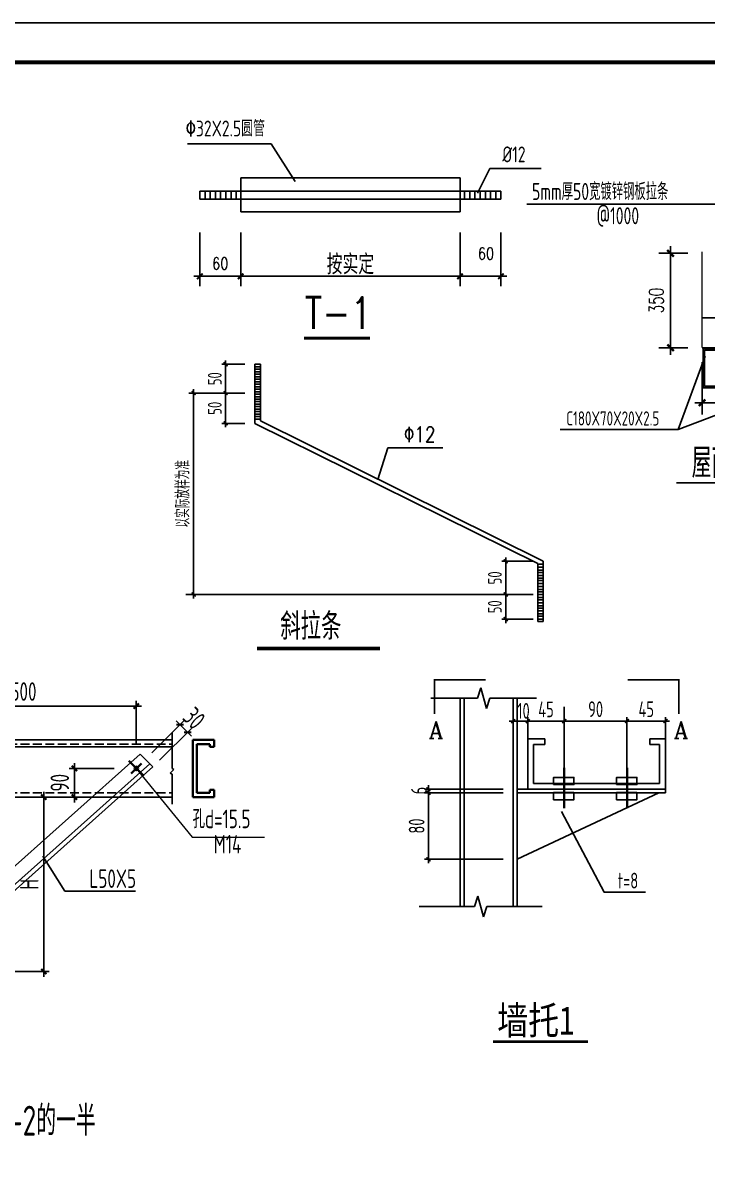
# Model space of a CAD drawing. Extents: x 14475413 to 15955882, y -732572 to -282951.
# Drawn here: x 15846025 to 15863393, y -496012 to -466825 of the extents above; entities that cross this region are included whole.
import ezdxf
from ezdxf.enums import TextEntityAlignment as Align

# ---------------------------------------------------------------- set-up
doc = ezdxf.new("R2010")
doc.units = 0
doc.header["$LTSCALE"] = 1000
doc.header["$MEASUREMENT"] = 0
doc.linetypes.add('3', pattern=[19, 15, -1.5, 1, -1.5])
doc.linetypes.add('DASH', pattern=[0.35, 0.25, -0.1])
for name, color, linetype in [('03', 3, 'Continuous'), ('1', 7, 'Continuous'), ('18', 2, 'Continuous'), ('2', 2, 'Continuous'), ('35', 253, 'Continuous'), ('3T_WOOD', 21, 'Continuous'), ('C型钢', 6, 'Continuous'), ('dim', 7, 'Continuous'), ('HYTK-GK', 7, 'Continuous'), ('OTHER', 7, 'Continuous'), ('PUB_DIM', 3, 'Continuous'), ('PUB_TEXT', 7, 'Continuous'), ('PUB_TEXT @ 1', 7, 'Continuous'), ('TEXT', 7, 'Continuous'), ('TK', 4, 'Continuous'), ('图层1', 8, 'Continuous')]:
    doc.layers.add(name, color=color, linetype=linetype)
for name, color, linetype, lineweight in [('10', 7, 'Continuous', 35), ('14', 2, 'Continuous', 35), ('螺栓孔标注', 9, 'Continuous', 18)]:
    doc.layers.add(name, color=color, linetype=linetype, lineweight=lineweight)
doc.styles.add('-宋体', font='', dxfattribs={"width": 0.8})
doc.styles.add('_HZDX', font='txt.shx', dxfattribs={"width": 0.8, "bigfont": 'HZDX.shx'})
doc.styles.add('_HZTXT', font='txt.shx', dxfattribs={"width": 0.8, "bigfont": 'hztxt.shx'})
doc.styles.add('COMP', font='COMPLEX.shx', dxfattribs={"bigfont": 'hztxt'})
doc.styles.add('DIM_FONT', font='SIMPLEX', dxfattribs={"width": 0.7, "bigfont": 'GBCBIG'})
doc.styles.add('TSSD_Dimension', font='Tssdeng.shx', dxfattribs={"width": 0.7, "bigfont": 'hztxt.shx'})
doc.styles.add('TSSD_Label', font='tssdeng.shx', dxfattribs={"width": 0.7, "bigfont": 'hztxt.shx'})
doc.styles.add('TSSD_REIN', font='tssdeng.shx', dxfattribs={"width": 0.7, "bigfont": 'tssdchn.shx'})
doc.styles.get('-宋体').set_extended_font_data('SimSun')
doc.dimstyles.new('dimn', dxfattribs={"dimtxt": 300, "dimasz": 1, "dimexe": 250, "dimexo": 300, "dimgap": 150, "dimtad": 1, "dimdec": 0, "dimzin": 0, "dimdsep": 46, "dimtxsty": 'DIM_FONT', "dimblk": '_DIMX', "dimcen": 0, "dimdle": 100, "dimclrt": 7, "dimadec": 1, "dimazin": 0, "dimtfac": 1, "dimtdec": 0, "dimtix": 1, "dimtmove": 2, "dimatfit": 3, "dimldrblk": 'ARCHTICK', "dimfxl": 0, "dimtolj": 1, "dimtzin": 0, "dimarcsym": 0})
doc.dimstyles.new('TSSD_200_200', dxfattribs={"dimtxt": 700, "dimasz": 200, "dimexe": 200, "dimexo": 500, "dimgap": 200, "dimtad": 1, "dimdec": 0, "dimzin": 0, "dimdsep": 46, "dimtxsty": 'TSSD_Dimension', "dimblk": 'ARCHTICK', "dimblk1": 'ARCHTICK', "dimblk2": 'ARCHTICK', "dimcen": 0, "dimdle": 200, "dimclrt": 7, "dimadec": 0, "dimazin": 0, "dimtfac": 1, "dimtdec": 0, "dimtix": 1, "dimtmove": 2, "dimatfit": 3, "dimfxl": 0, "dimtolj": 1, "dimtzin": 0, "dimarcsym": 0})
doc.dimstyles.new('TSSD_20_100', dxfattribs={"dimtxt": 350, "dimasz": 100, "dimexe": 100, "dimexo": 250, "dimgap": 100, "dimtad": 1, "dimdec": 0, "dimlfac": 0.2, "dimzin": 0, "dimdsep": 46, "dimtxsty": 'TSSD_Dimension', "dimblk": 'ARCHTICK', "dimblk1": 'ARCHTICK', "dimblk2": 'ARCHTICK', "dimcen": 0, "dimdle": 100, "dimclrt": 7, "dimadec": 0, "dimazin": 0, "dimtfac": 1, "dimtdec": 0, "dimtix": 1, "dimtmove": 2, "dimatfit": 3, "dimfxl": 0, "dimtolj": 1, "dimtzin": 0, "dimarcsym": 0})

# ---------------------------------------------------------------- blocks, each defined once
blk = doc.blocks.new('_ArchTick')
at = {"color": 0, "linetype": 'ByBlock', "const_width": 0.4}
blk.add_lwpolyline([(-0.5, -0.5), (0.5, 0.5)], dxfattribs=at)
blk = doc.blocks.new('*D374')
at = {"layer": 'Defpoints', "color": 0}
for p in [(8089875, 20789431), (8083496, 20788004), (8089875, 20788004)]:
    blk.add_point(p, dxfattribs=at)
at = {"layer": 'dim', "color": 0, "lineweight": -2}
for p, q in [((8083346, 20789431), (8090025, 20789431)), ((8083496, 20788379), (8083496, 20789581)), ((8089875, 20788379), (8089875, 20789581))]:
    blk.add_line(p, q, dxfattribs=at)
at = {"layer": 'dim', "color": 0, "lineweight": -2, "xscale": 150, "yscale": 150, "zscale": 150, "rotation": 180}
blk.add_blockref('_ArchTick', (8083496, 20789431), dxfattribs=at)
at = {"layer": 'dim', "color": 0, "lineweight": -2, "xscale": 150, "yscale": 150, "zscale": 150}
blk.add_blockref('_ArchTick', (8089875, 20789431), dxfattribs=at)
at = {"layer": 'dim', "color": 7, "insert": (8086685, 20789844), "char_height": 525, "attachment_point": 5, "style": 'TSSD_Dimension'}
blk.add_mtext('\\A1;500', dxfattribs=at)
blk = doc.blocks.new('*D375')
at = {"layer": 'Defpoints', "color": 0}
for p in [(8091327, 20788692), (8090054, 20787848), (8090269, 20787634)]:
    blk.add_point(p, dxfattribs=at)
at = {"layer": 'dim', "color": 0, "lineweight": -2}
for p, q in [((8090319, 20788114), (8091218, 20789013)), ((8091112, 20788906), (8091006, 20789013)), ((8090534, 20787899), (8091433, 20788798)), ((8091112, 20788906), (8091327, 20788692)), ((8091327, 20788692), (8091433, 20788585))]:
    blk.add_line(p, q, dxfattribs=at)
at = {"layer": 'dim', "color": 0, "lineweight": -2, "xscale": 150, "yscale": 150, "zscale": 150}
for p, rotation in [((8091112, 20788906), 315), ((8091327, 20788692), 135)]:
    blk.add_blockref('_ArchTick', p, dxfattribs=dict(at, rotation=rotation))
at = {"layer": 'dim', "color": 7, "insert": (8091511, 20789091), "char_height": 525, "attachment_point": 5, "rotation": 315, "style": 'TSSD_Dimension'}
blk.add_mtext('\\A1;30', dxfattribs=at)
blk = doc.blocks.new('*D376')
at = {"layer": 'Defpoints', "color": 0}
for p in [(8089622, 20787669), (8088125, 20786859), (8089622, 20786859)]:
    blk.add_point(p, dxfattribs=at)
at = {"layer": 'dim', "color": 0, "lineweight": -2}
for p, q in [((8088125, 20787819), (8088125, 20786709)), ((8089247, 20787669), (8087975, 20787669)), ((8089247, 20786859), (8087975, 20786859))]:
    blk.add_line(p, q, dxfattribs=at)
at = {"layer": 'dim', "color": 0, "lineweight": -2, "xscale": 150, "yscale": 150, "zscale": 150}
for p, rotation in [((8088125, 20787669), 90), ((8088125, 20786859), 270)]:
    blk.add_blockref('_ArchTick', p, dxfattribs=dict(at, rotation=rotation))
at = {"layer": 'dim', "color": 7, "insert": (8087712, 20787264), "char_height": 525, "attachment_point": 5, "rotation": 90, "style": 'TSSD_Dimension'}
blk.add_mtext('\\A1;90', dxfattribs=at)
blk = doc.blocks.new('*D380')
at = {"layer": 'Defpoints', "color": 0}
for p in [(8084560, 20786859), (8084560, 20781924), (8087261, 20781924)]:
    blk.add_point(p, dxfattribs=at)
at = {"layer": 'dim', "color": 0, "lineweight": -2}
for p, q in [((8084935, 20786859), (8087411, 20786859)), ((8087261, 20787009), (8087261, 20781774)), ((8084935, 20781924), (8087411, 20781924))]:
    blk.add_line(p, q, dxfattribs=at)
at = {"layer": 'dim', "color": 0, "lineweight": -2, "xscale": 150, "yscale": 150, "zscale": 150}
for p, rotation in [((8087261, 20786859), 90), ((8087261, 20781924), 270)]:
    blk.add_blockref('_ArchTick', p, dxfattribs=dict(at, rotation=rotation))
at = {"layer": 'dim', "color": 7, "insert": (8086849, 20784391), "char_height": 525, "attachment_point": 5, "rotation": 90, "style": 'TSSD_Dimension'}
blk.add_mtext('\\A1;H', dxfattribs=at)
blk = doc.blocks.new('*D393')
at = {"layer": 'Defpoints', "color": 0}
for p in [(15859767, -484556), (15859767, -486159), (15861361, -486159)]:
    blk.add_point(p, dxfattribs=at)
at = {"layer": 'PUB_DIM', "color": 0, "lineweight": -2}
for p, q in [((15859767, -485909), (15859767, -484456)), ((15861361, -485909), (15861361, -484456)), ((15861461, -484556), (15859667, -484556))]:
    blk.add_line(p, q, dxfattribs=at)
at = {"layer": 'PUB_DIM', "color": 0, "lineweight": -2, "xscale": 100, "yscale": 100, "zscale": 100, "rotation": 180}
blk.add_blockref('_ArchTick', (15859767, -484556), dxfattribs=at)
at = {"layer": 'PUB_DIM', "color": 0, "lineweight": -2, "xscale": 100, "yscale": 100, "zscale": 100}
blk.add_blockref('_ArchTick', (15861361, -484556), dxfattribs=at)
at = {"layer": 'PUB_DIM', "color": 7, "insert": (15860564, -484256), "char_height": 400, "attachment_point": 5, "style": 'TSSD_Dimension'}
blk.add_mtext('\\A1;90', dxfattribs=at)
blk = doc.blocks.new('*D394')
at = {"layer": 'Defpoints', "color": 0}
for p in [(15861361, -484556), (15861361, -486159), (15862339, -486159)]:
    blk.add_point(p, dxfattribs=at)
at = {"layer": 'PUB_DIM', "color": 0, "lineweight": -2}
for p, q in [((15861361, -485909), (15861361, -484456)), ((15862339, -485909), (15862339, -484456)), ((15862439, -484556), (15861261, -484556))]:
    blk.add_line(p, q, dxfattribs=at)
at = {"layer": 'PUB_DIM', "color": 0, "lineweight": -2, "xscale": 100, "yscale": 100, "zscale": 100, "rotation": 180}
blk.add_blockref('_ArchTick', (15861361, -484556), dxfattribs=at)
at = {"layer": 'PUB_DIM', "color": 0, "lineweight": -2, "xscale": 100, "yscale": 100, "zscale": 100}
blk.add_blockref('_ArchTick', (15862339, -484556), dxfattribs=at)
at = {"layer": 'PUB_DIM', "color": 7, "insert": (15861850, -484256), "char_height": 400, "attachment_point": 5, "style": 'TSSD_Dimension'}
blk.add_mtext('\\A1;45', dxfattribs=at)
blk = doc.blocks.new('*D395')
at = {"layer": 'Defpoints', "color": 0}
for p in [(15858472, -484561), (15858472, -485419), (15858844, -485419)]:
    blk.add_point(p, dxfattribs=at)
at = {"layer": 'PUB_DIM', "color": 0, "lineweight": -2}
for p, q in [((15858472, -485169), (15858472, -484461)), ((15858844, -485169), (15858844, -484461)), ((15858944, -484561), (15858372, -484561))]:
    blk.add_line(p, q, dxfattribs=at)
at = {"layer": 'PUB_DIM', "color": 0, "lineweight": -2, "xscale": 100, "yscale": 100, "zscale": 100, "rotation": 180}
blk.add_blockref('_ArchTick', (15858472, -484561), dxfattribs=at)
at = {"layer": 'PUB_DIM', "color": 0, "lineweight": -2, "xscale": 100, "yscale": 100, "zscale": 100}
blk.add_blockref('_ArchTick', (15858844, -484561), dxfattribs=at)
at = {"layer": 'PUB_DIM', "color": 7, "insert": (15858733, -484298), "char_height": 400, "attachment_point": 5, "style": 'TSSD_Dimension'}
blk.add_mtext('\\A1;10', dxfattribs=at)
blk = doc.blocks.new('*D396')
at = {"layer": 'Defpoints', "color": 0}
for p in [(15858844, -484561), (15858844, -485419), (15859767, -485419)]:
    blk.add_point(p, dxfattribs=at)
at = {"layer": 'PUB_DIM', "color": 0, "lineweight": -2}
for p, q in [((15858844, -485169), (15858844, -484461)), ((15859767, -485169), (15859767, -484461)), ((15859867, -484561), (15858744, -484561))]:
    blk.add_line(p, q, dxfattribs=at)
at = {"layer": 'PUB_DIM', "color": 0, "lineweight": -2, "xscale": 100, "yscale": 100, "zscale": 100, "rotation": 180}
blk.add_blockref('_ArchTick', (15858844, -484561), dxfattribs=at)
at = {"layer": 'PUB_DIM', "color": 0, "lineweight": -2, "xscale": 100, "yscale": 100, "zscale": 100}
blk.add_blockref('_ArchTick', (15859767, -484561), dxfattribs=at)
at = {"layer": 'PUB_DIM', "color": 7, "insert": (15859305, -484261), "char_height": 400, "attachment_point": 5, "style": 'TSSD_Dimension'}
blk.add_mtext('\\A1;45', dxfattribs=at)
blk = doc.blocks.new('*D401')
at = {"layer": 'Defpoints', "color": 0}
for p in [(15856320, -486381), (15858468, -486289), (15858468, -486381)]:
    blk.add_point(p, dxfattribs=at)
at = {"layer": 'PUB_DIM', "color": 0, "lineweight": -2}
for p, q in [((15856320, -486289), (15856320, -486189)), ((15858218, -486289), (15856220, -486289)), ((15858218, -486381), (15856220, -486381)), ((15856320, -486289), (15856320, -486381)), ((15856320, -486381), (15856320, -486481))]:
    blk.add_line(p, q, dxfattribs=at)
at = {"layer": 'PUB_DIM', "color": 0, "lineweight": -2, "xscale": 100, "yscale": 100, "zscale": 100}
for p, rotation in [((15856320, -486289), 270), ((15856320, -486381), 90)]:
    blk.add_blockref('_ArchTick', p, dxfattribs=dict(at, rotation=rotation))
at = {"layer": 'PUB_DIM', "color": 7, "insert": (15856079, -486323), "char_height": 400, "attachment_point": 5, "rotation": 90, "style": 'TSSD_Dimension'}
blk.add_mtext('\\A1;6', dxfattribs=at)
blk = doc.blocks.new('*D402')
at = {"layer": 'Defpoints', "color": 0}
for p in [(15858468, -486381), (15856320, -488068), (15858468, -488068)]:
    blk.add_point(p, dxfattribs=at)
at = {"layer": 'PUB_DIM', "color": 0, "lineweight": -2}
for p, q in [((15858218, -486381), (15856220, -486381)), ((15856320, -486281), (15856320, -488168)), ((15858218, -488068), (15856220, -488068))]:
    blk.add_line(p, q, dxfattribs=at)
at = {"layer": 'PUB_DIM', "color": 0, "lineweight": -2, "xscale": 100, "yscale": 100, "zscale": 100}
for p, rotation in [((15856320, -486381), 90), ((15856320, -488068), 270)]:
    blk.add_blockref('_ArchTick', p, dxfattribs=dict(at, rotation=rotation))
at = {"layer": 'PUB_DIM', "color": 7, "insert": (15856020, -487224), "char_height": 400, "attachment_point": 5, "rotation": 90, "style": 'TSSD_Dimension'}
blk.add_mtext('\\A1;80', dxfattribs=at)
blk = doc.blocks.new('*D512')
at = {"layer": 'Defpoints', "color": 0}
for p in [(15851170, -475495), (15851912, -475495), (15851912, -476226)]:
    blk.add_point(p, dxfattribs=at)
at = {"layer": 'PUB_DIM', "color": 0, "lineweight": -2}
for p, q in [((15851170, -476326), (15851170, -475395)), ((15851662, -475495), (15851070, -475495)), ((15851662, -476226), (15851070, -476226))]:
    blk.add_line(p, q, dxfattribs=at)
at = {"layer": 'PUB_DIM', "color": 0, "lineweight": -2, "xscale": 100, "yscale": 100, "zscale": 100}
for p, rotation in [((15851170, -475495), 90), ((15851170, -476226), 270)]:
    blk.add_blockref('_ArchTick', p, dxfattribs=dict(at, rotation=rotation))
at = {"layer": 'PUB_DIM', "color": 7, "insert": (15850895, -475861), "char_height": 350, "attachment_point": 5, "rotation": 90, "style": 'TSSD_Dimension'}
blk.add_mtext('\\A1;50', dxfattribs=at)
blk = doc.blocks.new('*D513')
at = {"layer": 'Defpoints', "color": 0}
for p in [(15851170, -476226), (15851912, -476226), (15851912, -476995)]:
    blk.add_point(p, dxfattribs=at)
at = {"layer": 'PUB_DIM', "color": 0, "lineweight": -2}
for p, q in [((15851662, -476226), (15851070, -476226)), ((15851170, -477095), (15851170, -476126)), ((15851662, -476995), (15851070, -476995))]:
    blk.add_line(p, q, dxfattribs=at)
at = {"layer": 'PUB_DIM', "color": 0, "lineweight": -2, "xscale": 100, "yscale": 100, "zscale": 100}
for p, rotation in [((15851170, -476226), 90), ((15851170, -476995), 270)]:
    blk.add_blockref('_ArchTick', p, dxfattribs=dict(at, rotation=rotation))
at = {"layer": 'PUB_DIM', "color": 7, "insert": (15850895, -476611), "char_height": 350, "attachment_point": 5, "rotation": 90, "style": 'TSSD_Dimension'}
blk.add_mtext('\\A1;50', dxfattribs=at)
blk = doc.blocks.new('*D514')
at = {"layer": 'Defpoints', "color": 0}
for p in [(15858281, -480499), (15859232, -480499), (15859232, -481341)]:
    blk.add_point(p, dxfattribs=at)
at = {"layer": 'PUB_DIM', "color": 0, "lineweight": -2}
for p, q in [((15858281, -481441), (15858281, -480399)), ((15858982, -480499), (15858181, -480499)), ((15858982, -481341), (15858181, -481341))]:
    blk.add_line(p, q, dxfattribs=at)
at = {"layer": 'PUB_DIM', "color": 0, "lineweight": -2, "xscale": 100, "yscale": 100, "zscale": 100}
for p, rotation in [((15858281, -480499), 90), ((15858281, -481341), 270)]:
    blk.add_blockref('_ArchTick', p, dxfattribs=dict(at, rotation=rotation))
at = {"layer": 'PUB_DIM', "color": 7, "insert": (15858006, -480920), "char_height": 350, "attachment_point": 5, "rotation": 90, "style": 'TSSD_Dimension'}
blk.add_mtext('\\A1;50', dxfattribs=at)
blk = doc.blocks.new('*D515')
at = {"layer": 'Defpoints', "color": 0}
for p in [(15858281, -481341), (15859232, -481341), (15859232, -481968)]:
    blk.add_point(p, dxfattribs=at)
at = {"layer": 'PUB_DIM', "color": 0, "lineweight": -2}
for p, q in [((15858281, -482068), (15858281, -481241)), ((15858982, -481341), (15858181, -481341)), ((15858982, -481968), (15858181, -481968))]:
    blk.add_line(p, q, dxfattribs=at)
at = {"layer": 'PUB_DIM', "color": 0, "lineweight": -2, "xscale": 100, "yscale": 100, "zscale": 100}
for p, rotation in [((15858281, -481341), 90), ((15858281, -481968), 270)]:
    blk.add_blockref('_ArchTick', p, dxfattribs=dict(at, rotation=rotation))
at = {"layer": 'PUB_DIM', "color": 7, "insert": (15858006, -481655), "char_height": 350, "attachment_point": 5, "rotation": 90, "style": 'TSSD_Dimension'}
blk.add_mtext('\\A1;50', dxfattribs=at)
blk = doc.blocks.new('*D516')
at = {"layer": 'Defpoints', "color": 0}
for p in [(15850358, -476226), (15851330, -476226), (15851330, -481341)]:
    blk.add_point(p, dxfattribs=at)
at = {"layer": 'PUB_DIM', "color": 0, "lineweight": -2}
for p, q in [((15851080, -476226), (15850258, -476226)), ((15850358, -481441), (15850358, -476126)), ((15851080, -481341), (15850258, -481341))]:
    blk.add_line(p, q, dxfattribs=at)
at = {"layer": 'PUB_DIM', "color": 0, "lineweight": -2, "xscale": 100, "yscale": 100, "zscale": 100}
for p, rotation in [((15850358, -476226), 90), ((15850358, -481341), 270)]:
    blk.add_blockref('_ArchTick', p, dxfattribs=dict(at, rotation=rotation))
at = {"layer": 'PUB_DIM', "color": 7, "insert": (15850081, -478784), "char_height": 350, "attachment_point": 5, "rotation": 90, "style": 'TSSD_Dimension'}
blk.add_mtext('\\A1;以实际放样为准', dxfattribs=at)
blk = doc.blocks.new('_DIMX')
blk.add_line((-150, 0), (150, 0))
at = {"const_width": 50}
blk.add_lwpolyline([(-70, -70), (70, 70)], dxfattribs=at)
blk = doc.blocks.new('Q3423Q42423423423')
at = {"linetype": 'Continuous'}
for p, q in [((1609839, 145654), (1610298, 146582)), ((1600858, 146235), (1609172, 146235)), ((1600858, 146235), (1600858, 144944)), ((1609172, 146235), (1609172, 144944)), ((1599310, 145728), (1610722, 145728)), ((1599310, 145728), (1599310, 145419)), ((1599507, 145728), (1599507, 145419)), ((1599704, 145728), (1599704, 145419)), ((1599901, 145728), (1599901, 145419)), ((1600098, 145728), (1600098, 145419)), ((1600295, 145728), (1600295, 145419)), ((1600492, 145728), (1600492, 145419)), ((1600689, 145728), (1600689, 145419)), ((1609343, 145728), (1609343, 145419)), ((1609540, 145728), (1609540, 145419)), ((1609737, 145728), (1609737, 145419)), ((1609934, 145728), (1609934, 145419)), ((1610131, 145728), (1610131, 145419)), ((1610328, 145728), (1610328, 145419)), ((1610525, 145728), (1610525, 145419)), ((1610722, 145728), (1610722, 145419)), ((1599310, 145419), (1610722, 145419)), ((1600858, 144944), (1609172, 144944))]:
    blk.add_line(p, q, dxfattribs=at)
at = {"layer": '1', "color": 7, "linetype": 'Continuous', "const_width": 112}
blk.add_lwpolyline([(1603253, 140149), (1605757, 140149)], dxfattribs=at)
at = {"layer": 'PUB_DIM'}
for p, q in [((1599310, 144162), (1599310, 142123)), ((1600859, 144162), (1600859, 142123)), ((1600859, 144162), (1600859, 142123)), ((1609172, 144162), (1609172, 142123)), ((1609172, 144162), (1609172, 142123)), ((1610722, 144162), (1610722, 142123)), ((1599311, 142498), (1600857, 142498)), ((1600859, 142498), (1609172, 142498)), ((1609174, 142498), (1610720, 142498))]:
    blk.add_line(p, q, dxfattribs=at)
at = {"layer": 'PUB_TEXT', "linetype": 'Continuous'}
blk.add_line((1610298, 146582), (1612249, 146582), dxfattribs=at)
at = {"layer": '图层1', "color": 2}
for p, q in [((1602011, 147523), (1598838, 147523)), ((1602922, 146092), (1602011, 147523))]:
    blk.add_line(p, q, dxfattribs=at)
at = {"layer": 'PUB_DIM', "rotation": 180}
for name, p, xscale, yscale, zscale in [('_DIMX', (1599310, 142498), 1.5, 1.5, 1.5), ('_ArchTick', (1600859, 142498), 150, 150, 150), ('_DIMX', (1609172, 142498), 1.5, 1.5, 1.5)]:
    blk.add_blockref(name, p, dxfattribs=dict(at, xscale=xscale, yscale=yscale, zscale=zscale))
at = {"layer": 'PUB_DIM'}
for name, p, xscale, yscale, zscale in [('_DIMX', (1600859, 142498), 1.5, 1.5, 1.5), ('_ArchTick', (1609172, 142498), 150, 150, 150), ('_DIMX', (1610722, 142498), 1.5, 1.5, 1.5)]:
    blk.add_blockref(name, p, dxfattribs=dict(at, xscale=xscale, yscale=yscale, zscale=zscale))
at = {"layer": '1', "color": 7, "linetype": 'Continuous', "style": '_HZDX', "width": 0.8}
blk.add_text('T-1', height=1200, dxfattribs=at).set_placement((1603287, 140506))
at = {"layer": 'PUB_DIM', "color": 7, "attachment_point": 5, "style": '_HZTXT'}
for s, insert, char_height in [('\\A1;按实定', (1605016, 142948), 750), ('\\A1;60', (1610154, 143358), 450), ('\\A1;60', (1600084, 142980), 450)]:
    blk.add_mtext(s, dxfattribs=dict(at, insert=insert, char_height=char_height))
at = {"layer": 'PUB_TEXT @ 1', "style": 'TSSD_Label', "width": 0.75}
for s, p in [('\x8232X2.5圆管', (1598777, 147802)), ('%%C12', (1610775, 146820))]:
    blk.add_text(s, height=600, dxfattribs=at).set_placement(p)
blk = doc.blocks.new('*D384')
at = {"layer": 'Defpoints', "color": 0}
for p in [(5197911, 18063053), (5200137, 18063053), (5197911, 18061714)]:
    blk.add_point(p, dxfattribs=at)
at = {"layer": 'PUB_DIM', "color": 0, "lineweight": -2}
for p, q in [((5198361, 18063053), (5200512, 18063053)), ((5200137, 18061716), (5200137, 18063052)), ((5198361, 18061714), (5200512, 18061714))]:
    blk.add_line(p, q, dxfattribs=at)
at = {"layer": 'PUB_DIM', "color": 0, "lineweight": -2, "xscale": 1.5, "yscale": 1.5, "zscale": 1.5}
for p, rotation in [((5200137, 18063053), 90), ((5200137, 18061714), 270)]:
    blk.add_blockref('_DIMX', p, dxfattribs=dict(at, rotation=rotation))
at = {"layer": 'PUB_DIM', "color": 7, "insert": (5199687, 18062384), "char_height": 450, "attachment_point": 5, "rotation": 90, "style": 'DIM_FONT'}
blk.add_mtext('\\A1;180', dxfattribs=at)
blk = doc.blocks.new('*D385')
at = {"layer": 'Defpoints', "color": 0}
for p in [(5198383, 18065167), (5197911, 18063053), (5198383, 18063053)]:
    blk.add_point(p, dxfattribs=at)
at = {"layer": 'PUB_DIM', "color": 0, "lineweight": -2}
for p, q in [((5197911, 18063503), (5197911, 18065542)), ((5198383, 18063503), (5198383, 18065542)), ((5197909, 18065167), (5197908, 18065167)), ((5197911, 18065167), (5198383, 18065167)), ((5198385, 18065167), (5198386, 18065167))]:
    blk.add_line(p, q, dxfattribs=at)
at = {"layer": 'PUB_DIM', "color": 0, "lineweight": -2, "xscale": 1.5, "yscale": 1.5, "zscale": 1.5}
blk.add_blockref('_DIMX', (5197911, 18065167), dxfattribs=at)
at = {"layer": 'PUB_DIM', "color": 0, "lineweight": -2, "xscale": 1.5, "yscale": 1.5, "zscale": 1.5, "rotation": 180}
blk.add_blockref('_DIMX', (5198383, 18065167), dxfattribs=at)
at = {"layer": 'PUB_DIM', "color": 7, "insert": (5198147, 18065617), "char_height": 450, "attachment_point": 5, "style": 'DIM_FONT'}
blk.add_mtext('\\A1;60', dxfattribs=at)
blk = doc.blocks.new('*D386')
at = {"layer": 'Defpoints', "color": 0}
for p in [(5193139, 18064717), (5192139, 18061714), (5193139, 18061714)]:
    blk.add_point(p, dxfattribs=at)
at = {"layer": 'PUB_DIM', "color": 0, "lineweight": -2}
for p, q in [((5192689, 18064717), (5191764, 18064717)), ((5192139, 18064715), (5192139, 18061716)), ((5192689, 18061714), (5191764, 18061714))]:
    blk.add_line(p, q, dxfattribs=at)
at = {"layer": 'PUB_DIM', "color": 0, "lineweight": -2, "xscale": 1.5, "yscale": 1.5, "zscale": 1.5}
for p, rotation in [((5192139, 18064717), 90), ((5192139, 18061714), 270)]:
    blk.add_blockref('_DIMX', p, dxfattribs=dict(at, rotation=rotation))
at = {"layer": 'PUB_DIM', "color": 7, "insert": (5191689, 18063216), "char_height": 450, "attachment_point": 5, "rotation": 90, "style": 'DIM_FONT'}
blk.add_mtext('\\A1;350', dxfattribs=at)
blk = doc.blocks.new('*D387')
at = {"layer": 'Defpoints', "color": 0}
for p in [(5193139, 18061714), (5197911, 18061714), (5197911, 18059972)]:
    blk.add_point(p, dxfattribs=at)
at = {"layer": 'PUB_DIM', "color": 0, "lineweight": -2}
for p, q in [((5193139, 18061264), (5193139, 18059597)), ((5197911, 18061264), (5197911, 18059597)), ((5193140, 18059972), (5197909, 18059972))]:
    blk.add_line(p, q, dxfattribs=at)
at = {"layer": 'PUB_DIM', "color": 0, "lineweight": -2, "xscale": 1.5, "yscale": 1.5, "zscale": 1.5, "rotation": 180}
blk.add_blockref('_DIMX', (5193139, 18059972), dxfattribs=at)
at = {"layer": 'PUB_DIM', "color": 0, "lineweight": -2, "xscale": 1.5, "yscale": 1.5, "zscale": 1.5}
blk.add_blockref('_DIMX', (5197911, 18059972), dxfattribs=at)
at = {"layer": 'PUB_DIM', "color": 7, "insert": (5195525, 18060422), "char_height": 450, "attachment_point": 5, "style": 'DIM_FONT'}
blk.add_mtext('\\A1;600', dxfattribs=at)
blk = doc.blocks.new('GeYuanFrame_50455578', base_point=(20.09, 4.53))
at = {"layer": 'TK'}
blk.add_lwpolyline([(20.09, 4.53), (20.09, 598.53), (861.09, 598.53), (861.09, 4.53)], close=True, dxfattribs=at)
at = {"layer": 'TK', "const_width": 1}
blk.add_lwpolyline([(45.09, 588.53), (851.09, 588.53), (851.09, 14.53), (45.09, 14.53)], close=True, dxfattribs=at)
blk = doc.blocks.new('324231423423')
at = {"layer": '10', "color": 253}
for p, q in [((8089659.94, 20787884.29), (8090089.83, 20787454.39)), ((8090018.18, 20787812.64), (8089731.58, 20787526.05))]:
    blk.add_line(p, q, dxfattribs=at)
at = {"layer": '10'}
blk.add_line((8089925.54, 20787669.34), (8089925.54, 20787669.34), dxfattribs=at)
for start, end in [(0, 180), (180, 0)]:
    blk.add_arc((8089874.88, 20787669.34), 50.66, start, end, dxfattribs=at)
at = {"layer": '14'}
for p, q in [((8091469.71, 20788479.95), (8091469.71, 20786858.72)), ((8092077.67, 20788479.95), (8091469.71, 20788479.95)), ((8091591.3, 20786980.31), (8091591.3, 20788358.37)), ((8091591.3, 20788358.37), (8091956.07, 20788358.37)), ((8091956.07, 20788358.37), (8091956.07, 20788277.3)), ((8092077.67, 20788277.3), (8092077.67, 20788479.95)), ((8091956.07, 20788277.3), (8092077.67, 20788277.3)), ((8092077.67, 20787061.37), (8091956.07, 20787061.37)), ((8091956.07, 20787061.37), (8091956.07, 20786980.31)), ((8092077.67, 20786858.72), (8092077.67, 20787061.37)), ((8091469.71, 20786858.72), (8092077.67, 20786858.72)), ((8091469.71, 20786858.72), (8091469.71, 20786858.72)), ((8091956.07, 20786980.31), (8091591.3, 20786980.31))]:
    blk.add_line(p, q, dxfattribs=at)
at = {"layer": '18'}
for p, q in [((8090888.15, 20788682.61), (8090888.15, 20787669.34)), ((8076103.03, 20788479.95), (8090888.15, 20788479.95)), ((8076103.03, 20788277.3), (8090888.15, 20788277.3)), ((8089989.52, 20788070.59), (8083766.32, 20782525.87)), ((8090347.77, 20787712.33), (8089989.52, 20788070.59)), ((8090261.79, 20787798.32), (8084038.59, 20782253.6)), ((8090347.77, 20787712.33), (8084124.57, 20782167.62)), ((8090938.81, 20787638.93), (8090837.49, 20787537.61)), ((8090837.49, 20787537.61), (8090888.15, 20787507.23)), ((8090888.15, 20787669.34), (8090938.81, 20787638.93)), ((8090888.15, 20787507.23), (8090888.15, 20786656.07)), ((8078213.52, 20786858.72), (8088777.67, 20786858.72)), ((8089494.16, 20786858.72), (8090888.15, 20786858.72))]:
    blk.add_line(p, q, dxfattribs=at)
at = {"layer": '18', "color": 2, "linetype": 'DASH'}
for p, q in [((8076103.03, 20788358.37), (8090888.15, 20788358.37)), ((8076103.03, 20786980.31), (8090888.15, 20786980.31))]:
    blk.add_line(p, q, dxfattribs=at)
at = {"layer": '18', "color": 2, "linetype": '3'}
blk.add_line((8088777.67, 20786858.72), (8089494.16, 20786858.72), dxfattribs=at)
at = {"layer": 'Defpoints', "color": 0, "linetype": 'ByBlock'}
blk.add_point((8090261.79, 20787798.32), dxfattribs=at)
at = {"layer": 'PUB_DIM'}
for p, q in [((8087229.39, 20785183.61, -13375.18), (8087858.92, 20784198.87, -13375.18)), ((8087858.92, 20784198.87, -13375.18), (8089857, 20784198.87, -13375.18))]:
    blk.add_line(p, q, dxfattribs=at)
at = {"layer": '螺栓孔标注', "color": 4}
for p, q in [((8089874.88, 20787669.34), (8091452.7, 20785721.97, 0)), ((8089885.01, 20787669.34), (8089885.01, 20787669.34)), ((8091452.7, 20785721.97, 0), (8093504.75, 20785721.97, 0))]:
    blk.add_line(p, q, dxfattribs=at)
for start, end in [(0, 180), (180, 0)]:
    blk.add_arc((8089874.88, 20787669.34), 10.13, start, end, dxfattribs=at)
at = {"layer": '35', "color": 3, "style": 'TSSD_REIN', "width": 0.7}
blk.add_text('QYC-1为QYC-2的一半', height=844.3927, dxfattribs=at).set_placement((8082239.7, 20777280.88, 22291.97))
at = {"layer": 'TEXT', "style": 'TSSD_REIN', "width": 0.7}
for s, p in [('孔d=15.5', (8091469.15, 20785819.81, 0)), ('M14', (8092064.67, 20785105.33, 0))]:
    blk.add_text(s, height=525, dxfattribs=at).set_placement(p, align=Align.BOTTOM_LEFT)
blk.add_text('L50X5', height=525, dxfattribs=at).set_placement((8088549.43, 20784287.45))
at = {"layer": 'dim'}
dim = blk.add_linear_dim(base=(8089874.88, 20789431.18, 8916.79), p1=(8083495.59, 20788003.72, 8916.79), p2=(8089874.88, 20788003.72, 8916.79), text='500', dimstyle='TSSD_200_200', override={"dimscale": 0.75, "dimlfac": 1.333333}, dxfattribs=at)
dim.commit()
dim.dimension.update_dxf_attribs({"geometry": '*D374', "text_midpoint": (8086685.24, 20789843.68, 8916.79)})
dim = blk.add_aligned_dim(p1=(8090054.01, 20787848.47, 8916.79), p2=(8090268.95, 20787633.52, 8916.79), distance=1496.22, text='30', dimstyle='TSSD_200_200', override={"dimscale": 0.75, "dimlfac": 1.333333}, dxfattribs=at)
dim.commit()
dim.dimension.update_dxf_attribs({"geometry": '*D375', "text_midpoint": (8091511.15, 20789090.66, 8916.79)})
for base, p1, p2, text, picture, middle in [((8088124.82, 20786858.72, 8916.79), (8089621.56, 20787669.34, 8916.79), (8089621.56, 20786858.72, 8916.79), '90', '*D376', (8087712.32, 20787264.03, 8916.79)), ((8087261.4, 20781924.09, 8916.79), (8084559.53, 20786858.72, 8916.79), (8084559.53, 20781924.09, 8916.79), 'H', '*D380', (8086848.9, 20784391.41, 8916.79))]:
    dim = blk.add_linear_dim(base=base, p1=p1, p2=p2, angle=90, text=text, dimstyle='TSSD_200_200', override={"dimscale": 0.75, "dimlfac": 1.333333}, dxfattribs=at)
    dim.commit()
    dim.dimension.update_dxf_attribs({"geometry": picture, "text_midpoint": middle})
blk = doc.blocks.new('w342q414231')
for p, q in [((5192382.2, 18059119.2), (5193235.8, 18061444.4)), ((5197843.7, 18061220.5), (5192382.2, 18059119.2)), ((5192382.2, 18059119.2), (5188639.8, 18059119.2))]:
    blk.add_line(p, q)
for points in [[(5193177.7, 18061682.9), (5193625.4, 18061682.9), (5193625.4, 18061488.6), (5193581.3, 18061488.6), (5193581.3, 18061638.8), (5193221.8, 18061638.8), (5193221.8, 18060492.2), (5193581.3, 18060492.2), (5193581.3, 18060642.3), (5193625.4, 18060642.3), (5193625.4, 18060448.1), (5193177.7, 18060448.1), (5193177.7, 18061682.9)], [(5197887.8, 18061682.9), (5197440.2, 18061682.9), (5197440.2, 18061488.6), (5197484.3, 18061488.6), (5197484.3, 18061638.8), (5197843.7, 18061638.8), (5197843.7, 18060492.2), (5197484.3, 18060492.2), (5197484.3, 18060642.3), (5197440.2, 18060642.3), (5197440.2, 18060448.1), (5197887.8, 18060448.1), (5197887.8, 18061682.9)]]:
    blk.add_lwpolyline(points)
at = {"const_width": 56.7}
blk.add_lwpolyline([(5192323, 18057424.6), (5198319.5, 18057424.6)], dxfattribs=at)
at = {"layer": '03'}
for p, q in [((5193995.6, 18066272.1), (5187576.3, 18066272.1)), ((5196607.8, 18062606), (5193995.6, 18066272.1)), ((5196426.1, 18062966.7), (5196323.4, 18062893.5)), ((5196323.4, 18062893.5), (5196607.8, 18062606)), ((5196426.1, 18062966.7), (5196607.8, 18062606))]:
    blk.add_line(p, q, dxfattribs=at)
blk.add_solid([(5196323.4, 18062893.5), (5196607.8, 18062606), (5196426.1, 18062966.7)], dxfattribs=at)
at = {"layer": '图层1'}
for p, q in [((5197853.5, 18063053.2), (5198908.9, 18064609.9)), ((5198908.9, 18064609.9), (5202902.8, 18064609.9))]:
    blk.add_line(p, q, dxfattribs=at)
at = {"layer": '图层1', "const_width": 47.2}
for points in [[(5193138.8, 18064765.6), (5193138.8, 18061714.4)], [(5198383, 18063053.2), (5197910.5, 18063053.2)], [(5197910.5, 18063053.2), (5197910.5, 18061714.4)], [(5193138.8, 18062669.2), (5197910.5, 18062669.2)], [(5193138.8, 18061714.4), (5197910.5, 18061714.4)]]:
    blk.add_lwpolyline(points, dxfattribs=at)
at = {"layer": 'PUB_TEXT', "style": 'TSSD_REIN', "width": 0.7}
for s, height, p in [('5mm厚50宽镀锌钢板拉条', 540.54, (5187743.4, 18066408.6)), ('@1000', 540.54, (5189791.3, 18065637.7)), ('连接处不锈钢对接焊', 540.54, (5199042.1, 18063907.4)), ('C180X70X20X2.5 ', 450, (5188830.6, 18059247.5))]:
    blk.add_text(s, height=height, dxfattribs=at).set_placement(p)
at = {"layer": 'PUB_TEXT @ 1', "style": 'TSSD_Label', "width": 0.7}
blk.add_text('t=1.2mm304不锈钢天沟', height=540.54, dxfattribs=at).set_placement((5199042.1, 18064731.4))
at = {"layer": 'TEXT', "style": 'TSSD_REIN', "width": 0.7}
blk.add_text('屋面边天沟详图', height=945, dxfattribs=at).set_placement((5192809.7, 18057585.9))
at = {"layer": 'PUB_DIM'}
for p1, p2, distance, text, picture, middle in [((5197910.5, 18063053.2), (5198383, 18063053.2), 2113.3, '60', '*D385', (5198146.8, 18065616.5)), ((5193138.8, 18064716.6), (5193138.8, 18061714.4), -999.7, '350', '*D386', (5191689.1, 18063215.5)), ((5197910.5, 18061714.4), (5197910.5, 18063053.2), -2226.4, '180', '*D384', (5199686.9, 18062383.8)), ((5193138.8, 18061714.4), (5197910.5, 18061714.4), -1742, '600', '*D387', (5195524.7, 18060422.4))]:
    dim = blk.add_aligned_dim(p1=p1, p2=p2, distance=distance, text=text, dimstyle='dimn', override={"dimscale": 1.5, "dimlfac": 0.666667, "dimadec": 0}, dxfattribs=at)
    dim.commit()
    dim.dimension.update_dxf_attribs({"geometry": picture, "text_midpoint": middle})

msp = doc.modelspace()

# ---------------------------------------------------------------- linework, layer by layer
for p, q in [((15851911.6, -475495.1), (15851911.6, -476995.1)), ((15851911.6, -475495.1), (15852051.5, -475495.1)), ((15851911.6, -475558.4), (15852051.5, -475558.4)), ((15851911.6, -475558.4), (15852051.5, -475558.4)), ((15851911.6, -475621.6), (15852051.5, -475621.6)), ((15851911.6, -475621.6), (15852051.5, -475621.6)), ((15851911.6, -475684.9), (15852051.5, -475684.9)), ((15851911.6, -475684.9), (15852051.5, -475684.9)), ((15852051.5, -475495.1), (15852051.5, -476935.2)), ((15851911.6, -475748.1), (15852051.5, -475748.1)), ((15851911.6, -475748.1), (15852051.5, -475748.1)), ((15851911.6, -475811.4), (15852051.5, -475811.4)), ((15851911.6, -475811.4), (15852051.5, -475811.4)), ((15851911.6, -475874.7), (15852051.5, -475874.7)), ((15851911.6, -475874.7), (15852051.5, -475874.7)), ((15851911.6, -475937.9), (15852051.5, -475937.9)), ((15851911.6, -475937.9), (15852051.5, -475937.9)), ((15851911.6, -476001.2), (15852051.5, -476001.2)), ((15851911.6, -476001.2), (15852051.5, -476001.2)), ((15851911.6, -476064.4), (15852051.5, -476064.4)), ((15851911.6, -476064.4), (15852051.5, -476064.4)), ((15851911.6, -476064.4), (15852051.5, -476064.4)), ((15851911.6, -476064.4), (15852051.5, -476064.4)), ((15851911.6, -476127.7), (15852051.5, -476127.7)), ((15851911.6, -476127.7), (15852051.5, -476127.7)), ((15851911.6, -476127.7), (15852051.5, -476127.7)), ((15851911.6, -476127.7), (15852051.5, -476127.7)), ((15851911.6, -476191), (15852051.5, -476191)), ((15851911.6, -476191), (15852051.5, -476191)), ((15851911.6, -476191), (15852051.5, -476191)), ((15851911.6, -476191), (15852051.5, -476191)), ((15851911.6, -476254.2), (15852051.5, -476254.2)), ((15851911.6, -476254.2), (15852051.5, -476254.2)), ((15851911.6, -476254.2), (15852051.5, -476254.2)), ((15851911.6, -476254.2), (15852051.5, -476254.2)), ((15851911.6, -476317.5), (15852051.5, -476317.5)), ((15851911.6, -476317.5), (15852051.5, -476317.5)), ((15851911.6, -476317.5), (15852051.5, -476317.5)), ((15851911.6, -476317.5), (15852051.5, -476317.5)), ((15851911.6, -476380.8), (15852051.5, -476380.8)), ((15851911.6, -476380.8), (15852051.5, -476380.8)), ((15851911.6, -476380.8), (15852051.5, -476380.8)), ((15851911.6, -476380.8), (15852051.5, -476380.8)), ((15851911.6, -476444), (15852051.5, -476444)), ((15851911.6, -476444), (15852051.5, -476444)), ((15851911.6, -476444), (15852051.5, -476444)), ((15851911.6, -476444), (15852051.5, -476444)), ((15851911.6, -476507.3), (15852051.5, -476507.3)), ((15851911.6, -476507.3), (15852051.5, -476507.3)), ((15851911.6, -476507.3), (15852051.5, -476507.3)), ((15851911.6, -476570.5), (15852051.5, -476570.5)), ((15851911.6, -476570.5), (15852051.5, -476570.5)), ((15851911.6, -476633.8), (15852051.5, -476633.8)), ((15851911.6, -476633.8), (15852051.5, -476633.8)), ((15851911.6, -476697.1), (15852051.5, -476697.1)), ((15851911.6, -476697.1), (15852051.5, -476697.1)), ((15851911.6, -476697.1), (15852051.5, -476697.1)), ((15851911.6, -476697.1), (15852051.5, -476697.1)), ((15851911.6, -476697.1), (15852051.5, -476697.1)), ((15851911.6, -476760.3), (15852051.5, -476760.3)), ((15851911.6, -476760.3), (15852051.5, -476760.3)), ((15851911.6, -476760.3), (15852051.5, -476760.3)), ((15851911.6, -476823.6), (15852051.5, -476823.6)), ((15851911.6, -476823.6), (15852051.5, -476823.6)), ((15851911.6, -476886.9), (15852051.5, -476886.9)), ((15851911.6, -476886.9), (15852051.5, -476886.9)), ((15851911.6, -476995.1), (15859093, -480553.2)), ((15852051.5, -476935.2), (15859232, -480499.1)), ((15855038.3, -478417.7), (15855290.7, -477618.1)), ((15855290.7, -477618.1), (15856683.7, -477618.1)), ((15859093, -482026.9), (15859093, -480553.2)), ((15859093, -480575.5), (15859232, -480575.5)), ((15859093, -480649.8), (15859232, -480649.8)), ((15859093, -480649.8), (15859232, -480649.8)), ((15859232, -482026.9), (15859232, -480499.1)), ((15859093, -480724), (15859232, -480724)), ((15859093, -480782.9), (15859232, -480782.9)), ((15859093, -480782.9), (15859232, -480782.9)), ((15859093, -480857.1), (15859232, -480857.1)), ((15859093, -480857.1), (15859232, -480857.1)), ((15859093, -480857.1), (15859232, -480857.1)), ((15859093, -480931.3), (15859232, -480931.3)), ((15859093, -480990.2), (15859232, -480990.2)), ((15859093, -480990.2), (15859232, -480990.2)), ((15859093, -481064.4), (15859232, -481064.4)), ((15859093, -481064.4), (15859232, -481064.4)), ((15859093, -481138.7), (15859232, -481138.7)), ((15859093, -481138.7), (15859232, -481138.7)), ((15859093, -481212.9), (15859232, -481212.9)), ((15859093, -481271.8), (15859232, -481271.8)), ((15859093, -481271.8), (15859232, -481271.8)), ((15859093, -481346), (15859232, -481346)), ((15859093, -481346), (15859232, -481346)), ((15859093, -481420.2), (15859232, -481420.2)), ((15859093, -481479.1), (15859232, -481479.1)), ((15859093, -481479.1), (15859232, -481479.1)), ((15859093, -481553.3), (15859232, -481553.3)), ((15859093, -481553.3), (15859232, -481553.3)), ((15859093, -481627.6), (15859232, -481627.6)), ((15859093, -481686.5), (15859232, -481686.5)), ((15859093, -481686.5), (15859232, -481686.5)), ((15859093, -481760.7), (15859232, -481760.7)), ((15859093, -481760.7), (15859232, -481760.7)), ((15859093, -481834.9), (15859232, -481834.9)), ((15859093, -481893.8), (15859232, -481893.8)), ((15859093, -481893.8), (15859232, -481893.8)), ((15859093, -481968), (15859232, -481968)), ((15859093, -482026.9), (15859232, -482026.9)), ((15859275.8, -485005.1), (15858843.8, -485005.1)), ((15858843.8, -486288.7), (15858843.8, -485005.1)), ((15859275.8, -485149.1), (15859275.8, -485005.1)), ((15861939.1, -485149.1), (15861939.1, -485005.1)), ((15862339.2, -485005.1), (15861939.1, -485005.1)), ((15859275.8, -485149.1), (15858987.8, -485149.1)), ((15858987.8, -486144.7), (15858987.8, -485149.1)), ((15862186.5, -485149.1), (15861939.1, -485149.1)), ((15862186.5, -485149.1), (15862186.5, -486144.7)), ((15862186.5, -486144.7), (15858987.8, -486144.7)), ((15862339.2, -486288.7), (15858843.8, -486288.7))]:
    msp.add_line(p, q)
at = {"color": 0, "linetype": 'ByBlock'}
for p, q in [((15857127.5, -483995.5), (15857127.5, -489245.9)), ((15857224.8, -483995.5), (15857224.8, -489245.9)), ((15858472.3, -483995.5), (15858472.3, -489245.9)), ((15858569.6, -483995.5), (15858569.6, -489245.9)), ((15861360.8, -486159.4), (15861360.8, -486452)), ((15862339.2, -486288.7), (15858569.6, -486288.7)), ((15862339.2, -486380.9), (15858569.6, -486380.9)), ((15862171.7, -486380.9), (15858569.6, -488067.6)), ((15862339.2, -486288.7), (15862339.2, -486380.9))]:
    msp.add_line(p, q, dxfattribs=at)
for points, const_width in [([(15851967.9, -482712.6), (15855093.2, -482712.6)], 97.2), ([(15856477.2, -484376.9), (15856477.2, -483512.9), (15857773.2, -483512.9)], 43.2), ([(15862676, -484376.9), (15862676, -483512.9), (15861380, -483512.9)], 43.2)]:
    msp.add_lwpolyline(points, dxfattribs=dict(const_width=const_width))
at = {"color": 0, "linetype": 'ByBlock', "const_width": 60}
for points in [[(15859767, -486159.4), (15859767, -486686.1)], [(15861366.8, -486159.4), (15861366.8, -486686.1)]]:
    msp.add_lwpolyline(points, dxfattribs=at)
at = {"layer": '2'}
msp.add_lwpolyline([(15859695.4, -486852.5), (15860779.6, -488901.2), (15861832.2, -488901.2)], dxfattribs=at)
at = {"layer": 'C型钢'}
msp.add_line((15862339.2, -486288.7), (15862339.2, -485005.1), dxfattribs=at)
at = {"layer": 'Defpoints', "color": 0, "linetype": 'ByBlock'}
for p in [(15858569.6, -484555.5), (15858569.6, -486159.4), (15859767, -486159.4), (15861366.8, -486159.4), (15861366.8, -486159.4), (15859767, -486545.7), (15861366.8, -486545.7)]:
    msp.add_point(p, dxfattribs=at)
at = {"layer": 'OTHER'}
for p, q in [((15857566.8, -483973.1), (15857650.8, -483709.1)), ((15857650.8, -483709.1), (15857794.8, -484237.1)), ((15856383.2, -483973.1), (15857566.8, -483973.1)), ((15857794.8, -484237.1), (15857878.8, -483973.1)), ((15857878.8, -483973.1), (15859062.5, -483973.1)), ((15857486.5, -489269), (15857570.5, -489005)), ((15857570.5, -489005), (15857714.5, -489533)), ((15856082.1, -489269), (15857486.5, -489269)), ((15857714.5, -489533), (15857798.5, -489269)), ((15857798.5, -489269), (15859203, -489269))]:
    msp.add_line(p, q, dxfattribs=at)
at = {"layer": 'PUB_DIM'}
for p, q in [((15851637, -476226.4), (15850234.6, -476226.4)), ((15858945.2, -481341.4), (15850160.7, -481341.4)), ((15859767, -485727.4), (15859767, -484195.5))]:
    msp.add_line(p, q, dxfattribs=at)
at = {"layer": 'PUB_DIM', "const_width": 60}
for points in [[(15859767.2, -485741.1), (15859767.2, -486771.3)], [(15861367, -485741.1), (15861367, -486771.3)]]:
    msp.add_lwpolyline(points, dxfattribs=at)
at = {"layer": 'PUB_DIM'}
for points in [[(15859498.7, -486170.3), (15860014.1, -486170.3), (15860014.1, -485987.9), (15859498.7, -485987.9)], [(15861098.6, -486170.3), (15861614, -486170.3), (15861614, -485987.9), (15861098.6, -485987.9)], [(15859498.7, -486556.6), (15860014.1, -486556.6), (15860014.1, -486374.2), (15859498.7, -486374.2)], [(15861098.6, -486556.6), (15861614, -486556.6), (15861614, -486374.2), (15861098.6, -486374.2)]]:
    msp.add_lwpolyline(points, close=True, dxfattribs=at)
at = {"layer": 'PUB_TEXT', "const_width": 72}
msp.add_lwpolyline([(15857960.2, -492698.6), (15860372.6, -492698.6)], dxfattribs=at)

# ---------------------------------------------------------------- block references
at = {"xscale": 0.6700000017881393, "yscale": 0.6700000017881393, "zscale": 0.67}
msp.add_blockref('Q3423Q42423423423', (14778977.3, -568733.4), dxfattribs=at)
at = {"layer": '3T_WOOD'}
for name, p, xscale, yscale, zscale in [('GeYuanFrame_50455578', (15810125.1, -526225.4), 100, 100, 100), ('w342q414231', (11708755.2, -14924448.3), 0.7999999988824129, 0.8000000007450581, 0.8)]:
    msp.add_blockref(name, p, dxfattribs=dict(at, xscale=xscale, yscale=yscale, zscale=zscale))
at = {"layer": 'HYTK-GK', "xscale": 0.897799976170063, "yscale": 0.897799976170063, "zscale": 0.8977999775561329}
msp.add_blockref('324231423423', (8585812, -19148928.6, 12008.2), dxfattribs=at)

# ---------------------------------------------------------------- texts
at = {"style": 'COMP'}
for p in [(15856513.9, -484782.9), (15862734.2, -484782.9)]:
    msp.add_attdef('A', text='', height=432, dxfattribs=at).set_placement(p, align=Align.MIDDLE)
at = {"layer": '1', "linetype": 'Continuous', "style": 'TSSD_REIN', "width": 0.7}
msp.add_text('t=8', height=400, dxfattribs=at).set_placement((15861126.9, -488810.2))
at = {"layer": 'PUB_TEXT', "width": 0.8}
for s, height, style, p in [('\x8212', 388.88, '_HZTXT', (15855697.6, -477470.5)), ('斜拉条', 680.53, '_HZDX', (15852558.5, -482491.2)), ('墙托1', 720, '-宋体', (15858065.9, -492518.9))]:
    msp.add_text(s, height=height, dxfattribs=dict(at, style=style)).set_placement(p)

# ---------------------------------------------------------------- dimensions: what is measured, and where the dimension line sits
at = {"layer": 'PUB_DIM'}
for p1, p2, distance, text, picture, middle in [((15851911.6, -476226.4), (15851911.6, -475495.1), 742, '50', '*D512', (15850894.6, -475860.7)), ((15851329.8, -481341.4), (15851329.8, -476226.4), 972.2, '以实际放样为准', '*D516', (15850081.2, -478783.9)), ((15851911.6, -476995.1), (15851911.6, -476226.4), 742, '50', '*D513', (15850894.6, -476610.7)), ((15859232, -481341.4), (15859232, -480499.1), 951.1, '50', '*D514', (15858005.9, -480920.3)), ((15859232, -481968), (15859232, -481341.4), 951.1, '50', '*D515', (15858005.9, -481654.7))]:
    dim = msp.add_aligned_dim(p1=p1, p2=p2, distance=distance, text=text, dimstyle='TSSD_20_100', dxfattribs=at)
    dim.commit()
    dim.dimension.update_dxf_attribs({"geometry": picture, "text_midpoint": middle})
for base, p1, p2, angle, text, picture, middle in [((15858472.3, -484560.8), (15858843.8, -485419.2), (15858472.3, -485419.2), 180, '10', '*D395', (15858732.8, -484297.8)), ((15856320.5, -486380.9), (15858468, -486288.7), (15858468, -486380.9), 270, '6', '*D401', (15856079.5, -486323))]:
    dim = msp.add_linear_dim(base=base, p1=p1, p2=p2, angle=angle, text=text, dimstyle='TSSD_20_100', override={"dimtxt": 400}, dxfattribs=at)
    dim.commit()
    dim.dimension.update_dxf_attribs({"geometry": picture, "text_midpoint": middle, "dimtype": 161})
for p1, p2, distance, text, picture, middle in [((15859767, -485419.2), (15858843.8, -485419.2), -858.4, '45', '*D396', (15859305.4, -484260.8)), ((15861360.8, -486159.4), (15859767, -486159.4), -1603.8, '90', '*D393', (15860563.9, -484255.5)), ((15862339.2, -486159.4), (15861360.8, -486159.4), -1603.8, '45', '*D394', (15861850, -484255.5)), ((15858468, -486380.9), (15858468, -488067.6), -2147.5, '80', '*D402', (15856020.5, -487224.2))]:
    dim = msp.add_aligned_dim(p1=p1, p2=p2, distance=distance, text=text, dimstyle='TSSD_20_100', override={"dimtxt": 400}, dxfattribs=at)
    dim.commit()
    dim.dimension.update_dxf_attribs({"geometry": picture, "text_midpoint": middle})

doc.saveas('drawing.dxf')
